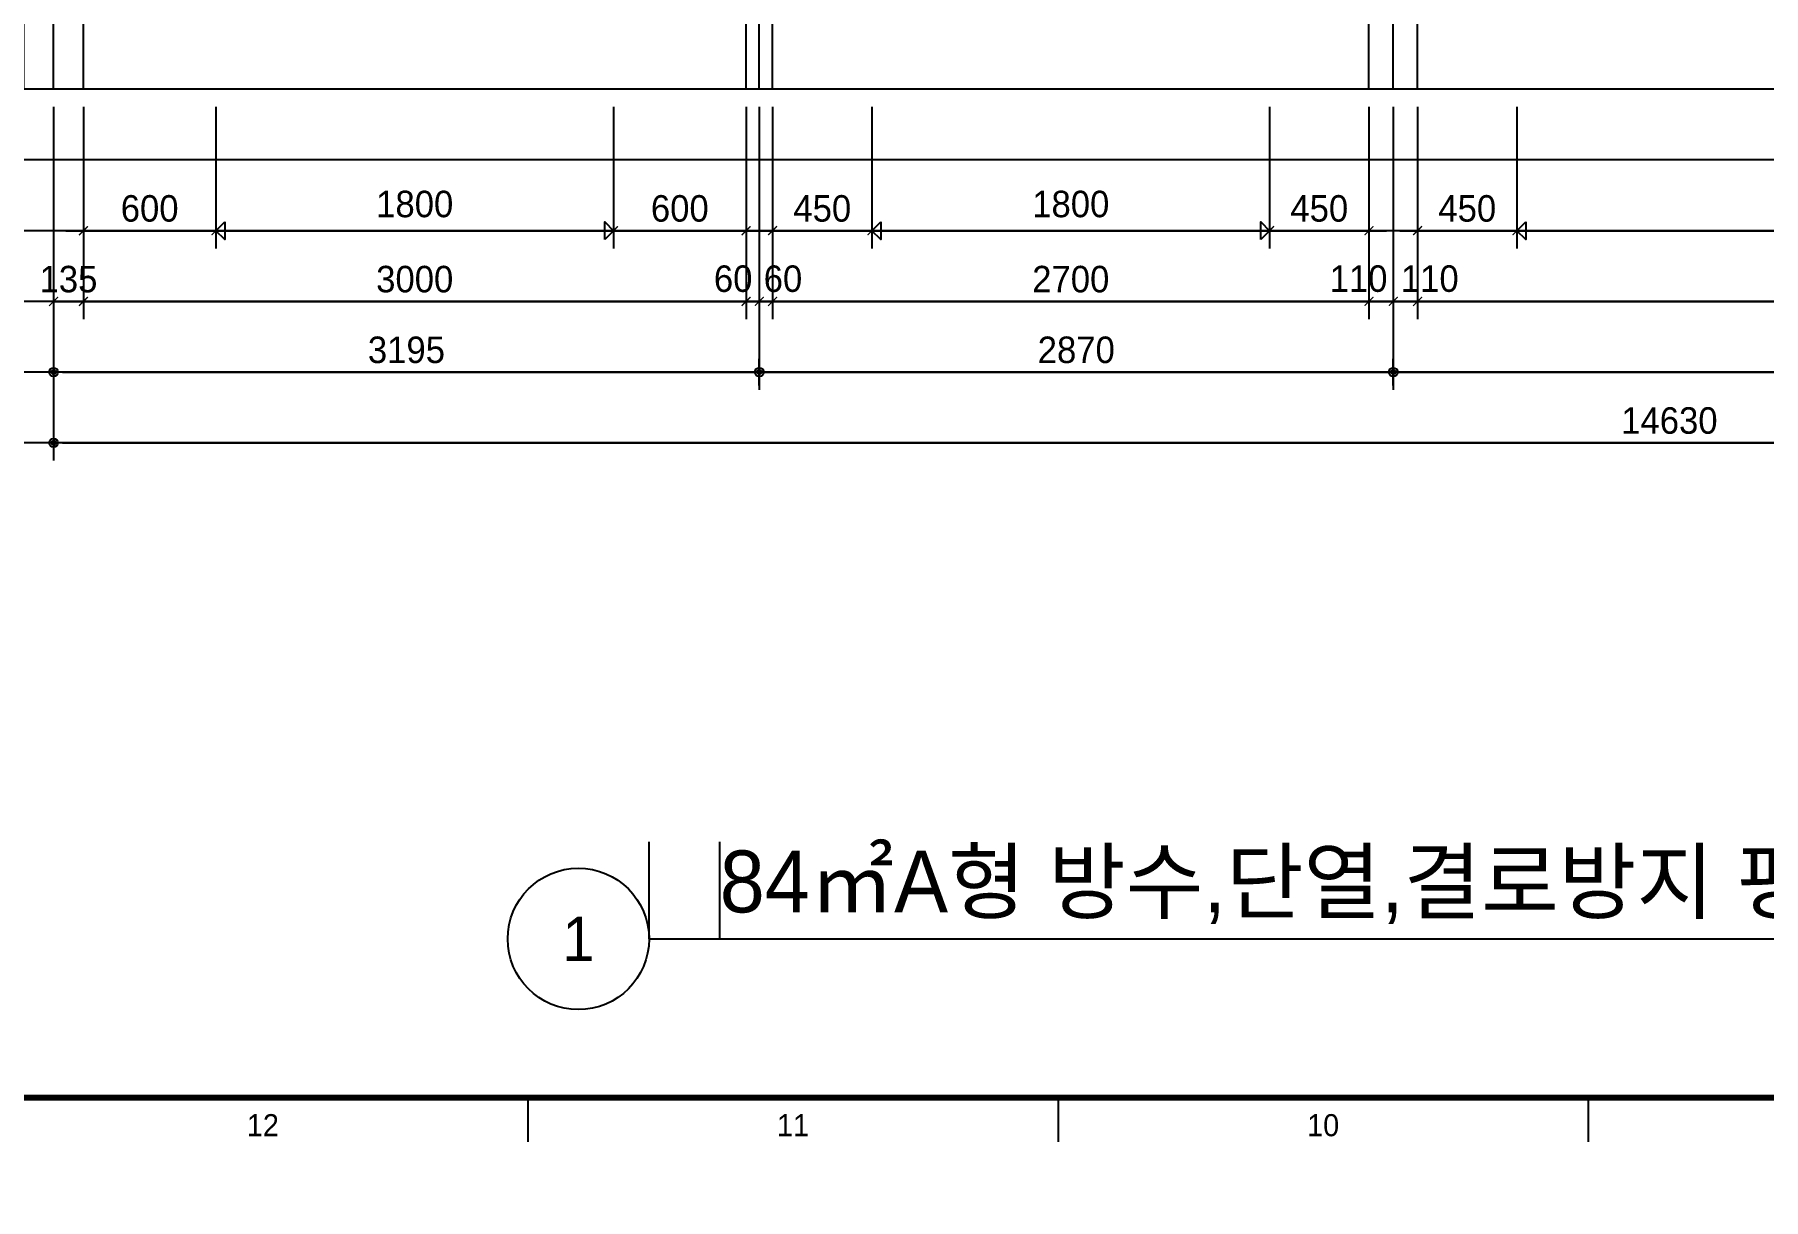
# Model space of a CAD drawing. Header units: millimetres. Extents: x -24416 to 92204, y -190080 to 23760.
# Drawn here: x 5007 to 12833, y -47300 to -42028 of the extents above; entities that cross this region are included whole.
import ezdxf
from ezdxf.enums import TextEntityAlignment as Align
from ezdxf.xclip import XClip

# ---------------------------------------------------------------- set-up
doc = ezdxf.new("R2010")
doc.units = ezdxf.units.MM
doc.header["$LTSCALE"] = 50
doc.header["$XCLIPFRAME"] = 0
doc.linetypes.add('AUDIT_D_220706163347-0', pattern=[0])
doc.linetypes.add('CEN', pattern=[62, 60, -1, 0, -1])
doc.layers.get('defpoints').update_dxf_attribs({"color": 139})
for name, color, linetype in [('AA-BORD-FORM', 7, 'Continuous'), ('AA-BORD-TEXT', 3, 'Continuous'), ('AA-XXXX-DIMS', 7, 'Continuous'), ('AA-XXXX-SYMB', 7, 'Continuous'), ('AA-XXXX-TEXT', 3, 'Continuous'), ('ARDM', 7, 'Continuous'), ('CEN_CON', 1, 'CEN'), ('CEN_WALL', 12, 'CEN'), ('DIM', 7, 'AUDIT_D_220706163347-0')]:
    doc.layers.add(name, color=color, linetype=linetype)
doc.layers.add('Defpoint', color=135, linetype='Continuous', plot=False)
doc.layers.add('MC', color=135, linetype='Continuous', plot=False)
doc.styles.add('HAUD01', font='Dotum.ttf')
doc.styles.add('맑은고딕', font='malgun.ttf', dxfattribs={"width": 0.9})
doc.dimstyles.new('DIM_40', dxfattribs={"dimscale": 40, "dimtxt": 3, "dimasz": 1, "dimexe": 2, "dimexo": 2, "dimgap": 1, "dimtad": 1, "dimdec": 0, "dimzin": 0, "dimdsep": 46, "dimtxsty": '맑은고딕', "dimblk1": 'DIMDOT', "dimblk2": 'DIMDOT', "dimsah": 1, "dimcen": 0.09, "dimdle": 2, "dimclrd": 7, "dimclre": 7, "dimclrt": 3, "dimadec": 0, "dimazin": 0, "dimtfac": 1, "dimtdec": 0, "dimtix": 1, "dimtmove": 2, "dimatfit": 3, "dimldrblk": 'DIMDOT', "dimfxl": 2, "dimtolj": 1, "dimtzin": 0, "dimarcsym": 0})
doc.dimstyles.new('MCDIM_40', dxfattribs={"dimscale": 40, "dimtxt": 3, "dimasz": 1, "dimexe": 2, "dimexo": 2, "dimgap": 1, "dimtad": 1, "dimdec": 0, "dimzin": 0, "dimdsep": 46, "dimtxsty": '맑은고딕', "dimblk1": 'ARCHTICK', "dimblk2": 'ARCHTICK', "dimsah": 1, "dimcen": 0.09, "dimdle": 2, "dimclrd": 7, "dimclre": 7, "dimclrt": 3, "dimadec": 0, "dimazin": 0, "dimtfac": 1, "dimtdec": 0, "dimtix": 1, "dimtmove": 2, "dimatfit": 3, "dimldrblk": 'ARCHTICK', "dimfxl": 1, "dimtolj": 1, "dimtzin": 0, "dimarcsym": 0})
doc.dimstyles.new('외부80-WIN', dxfattribs={"dimscale": 40, "dimtxt": 3, "dimasz": 1, "dimexe": 2, "dimexo": 2.5, "dimgap": 1.5, "dimtad": 1, "dimdec": 0, "dimzin": 0, "dimdsep": 46, "dimtxsty": '맑은고딕', "dimblk": 'DO2-2', "dimblk1": 'DO2-2', "dimblk2": 'DIMDOT', "dimcen": 0.09, "dimdle": 2, "dimclrd": 7, "dimclre": 7, "dimclrt": 3, "dimadec": 0, "dimazin": 0, "dimtfac": 1, "dimtdec": 0, "dimtix": 1, "dimtmove": 2, "dimatfit": 3, "dimldrblk": 'DO2-2', "dimfxl": 1, "dimtolj": 1, "dimtzin": 0, "dimarcsym": 0})

# ---------------------------------------------------------------- blocks, each defined once
blk = doc.blocks.new('XR-FORM 청주월명')
at = {"layer": 'AA-BORD-FORM', "color": 2}
for p, q in [((181, 17), (181, 12)), ((241, 17), (241, 12)), ((301, 17), (301, 12))]:
    blk.add_line(p, q, dxfattribs=at)
at = {"layer": 'AA-BORD-FORM', "color": 2, "const_width": 0.682}
blk.add_lwpolyline([(21, 17), (21, 577), (821, 577), (821, 17)], close=True, dxfattribs=at)
at = {"layer": 'AA-BORD-TEXT', "color": 7, "style": 'HAUD01'}
for s, p in [('12', (151, 13.9)), ('11', (211, 13.9)), ('10', (271, 13.9))]:
    blk.add_text(s, height=2.5, dxfattribs=at).set_placement(p, align=Align.MIDDLE_CENTER)
blk = doc.blocks.new('U-84A(확장)1')
at = {"layer": 'CEN_CON'}
blk.add_line((15195, 10335), (5345, 10335), dxfattribs=at)
blk = doc.blocks.new('U-84A(기본)', base_point=(206477.1, -21253.3))
at = {"layer": 'CEN_CON'}
for p, q in [((206477.1, -21553.3), (206477.1, -13878.3)), ((212542.1, -21553.3), (212542.1, -17128.3))]:
    blk.add_line(p, q, dxfattribs=at)
at = {"layer": 'CEN_WALL'}
blk.add_line((209672.1, -21553.3), (209672.1, -17128.3), dxfattribs=at)
at = {"layer": 'MC'}
for p, q in [((206612.1, -21553.3), (206612.1, -16988.3)), ((209612.1, -21553.3), (209612.1, -17128.3)), ((209732.1, -21553.3), (209732.1, -17128.3)), ((212432.1, -21553.3), (212432.1, -17128.3)), ((212652.1, -21553.3), (212652.1, -17128.3))]:
    blk.add_line(p, q, dxfattribs=at)
blk = doc.blocks.new('DIMDOT')
at = {"layer": 'AA-XXXX-DIMS'}
for p, q in [((-1.5, 0), (1.5, 0)), ((0, -1.5), (0, 1.5))]:
    blk.add_line(p, q, dxfattribs=at)
for radius in [0.5, 0.25]:
    blk.add_circle((0, 0), radius, dxfattribs=at)
blk = doc.blocks.new('*D565')
at = {"layer": 'defpoints', "color": 0, "transparency": 16777216}
for p in [(8179.3, -66035.4), (22809.3, -66035.4), (22809.3, -67635.4)]:
    blk.add_point(p, dxfattribs=at)
at = {"layer": 'DIM', "color": 7, "lineweight": -2, "transparency": 16777216}
for p, q in [((8179.3, -66115.4), (8179.3, -67715.4)), ((22809.3, -66115.4), (22809.3, -67715.4)), ((8219.3, -67635.4), (22769.3, -67635.4))]:
    blk.add_line(p, q, dxfattribs=at)
at = {"layer": 'DIM', "color": 7, "lineweight": -2, "transparency": 16777216, "xscale": 40, "yscale": 40, "zscale": 40, "rotation": 180}
blk.add_blockref('DIMDOT', (8179.3, -67635.4), dxfattribs=at)
at = {"layer": 'DIM', "color": 7, "lineweight": -2, "transparency": 16777216, "xscale": 40, "yscale": 40, "zscale": 40}
blk.add_blockref('DIMDOT', (22809.3, -67635.4), dxfattribs=at)
at = {"layer": 'DIM', "color": 3, "transparency": 16777216, "insert": (15494.3, -67535.3), "char_height": 120, "attachment_point": 5, "style": 'HAUD01'}
blk.add_mtext('\\A1;14630', dxfattribs=at)
blk = doc.blocks.new('*D566')
at = {"layer": 'defpoints', "color": 0, "transparency": 16777216}
for p in [(8179.3, -66035.4), (11374.3, -66035.4), (11374.3, -67315.4)]:
    blk.add_point(p, dxfattribs=at)
at = {"layer": 'DIM', "color": 7, "lineweight": -2, "transparency": 16777216}
for p, q in [((8179.3, -66115.4), (8179.3, -67395.4)), ((11374.3, -66115.4), (11374.3, -67395.4)), ((8219.3, -67315.4), (11334.3, -67315.4))]:
    blk.add_line(p, q, dxfattribs=at)
at = {"layer": 'DIM', "color": 7, "lineweight": -2, "transparency": 16777216, "xscale": 40, "yscale": 40, "zscale": 40, "rotation": 180}
blk.add_blockref('DIMDOT', (8179.3, -67315.4), dxfattribs=at)
at = {"layer": 'DIM', "color": 7, "lineweight": -2, "transparency": 16777216, "xscale": 40, "yscale": 40, "zscale": 40}
blk.add_blockref('DIMDOT', (11374.3, -67315.4), dxfattribs=at)
at = {"layer": 'DIM', "color": 3, "transparency": 16777216, "insert": (9776.8, -67215.3), "char_height": 120, "attachment_point": 5, "style": 'HAUD01'}
blk.add_mtext('\\A1;3195', dxfattribs=at)
blk = doc.blocks.new('*D567')
at = {"layer": 'defpoints', "color": 0, "transparency": 16777216}
for p in [(11374.3, -66035.4), (14244.3, -66035.4), (14244.3, -67315.4)]:
    blk.add_point(p, dxfattribs=at)
at = {"layer": 'DIM', "color": 7, "lineweight": -2, "transparency": 16777216}
for p, q in [((11374.3, -66115.4), (11374.3, -67395.4)), ((14244.3, -66115.4), (14244.3, -67395.4)), ((11414.3, -67315.4), (14204.3, -67315.4))]:
    blk.add_line(p, q, dxfattribs=at)
at = {"layer": 'DIM', "color": 7, "lineweight": -2, "transparency": 16777216, "xscale": 40, "yscale": 40, "zscale": 40, "rotation": 180}
blk.add_blockref('DIMDOT', (11374.3, -67315.4), dxfattribs=at)
at = {"layer": 'DIM', "color": 7, "lineweight": -2, "transparency": 16777216, "xscale": 40, "yscale": 40, "zscale": 40}
blk.add_blockref('DIMDOT', (14244.3, -67315.4), dxfattribs=at)
at = {"layer": 'DIM', "color": 3, "transparency": 16777216, "insert": (12809.3, -67215.3), "char_height": 120, "attachment_point": 5, "style": 'HAUD01'}
blk.add_mtext('\\A1;2870', dxfattribs=at)
blk = doc.blocks.new('*D568')
at = {"layer": 'defpoints', "color": 0, "transparency": 16777216}
for p in [(14244.3, -66035.4), (18964.3, -66035.4), (18964.3, -67315.4)]:
    blk.add_point(p, dxfattribs=at)
at = {"layer": 'DIM', "color": 7, "lineweight": -2, "transparency": 16777216}
for p, q in [((14244.3, -66115.4), (14244.3, -67395.4)), ((18964.3, -66115.4), (18964.3, -67395.4)), ((14284.3, -67315.4), (18924.3, -67315.4))]:
    blk.add_line(p, q, dxfattribs=at)
at = {"layer": 'DIM', "color": 7, "lineweight": -2, "transparency": 16777216, "xscale": 40, "yscale": 40, "zscale": 40, "rotation": 180}
blk.add_blockref('DIMDOT', (14244.3, -67315.4), dxfattribs=at)
at = {"layer": 'DIM', "color": 7, "lineweight": -2, "transparency": 16777216, "xscale": 40, "yscale": 40, "zscale": 40}
blk.add_blockref('DIMDOT', (18964.3, -67315.4), dxfattribs=at)
at = {"layer": 'DIM', "color": 3, "transparency": 16777216, "insert": (16604.3, -67215.3), "char_height": 120, "attachment_point": 5, "style": 'HAUD01'}
blk.add_mtext('\\A1;4720', dxfattribs=at)
blk = doc.blocks.new('_ArchTick')
at = {"color": 0, "linetype": 'ByBlock', "const_width": 0.15}
blk.add_lwpolyline([(-0.5, -0.5), (0.5, 0.5)], dxfattribs=at)
blk = doc.blocks.new('*D570')
at = {"layer": 'defpoints', "color": 0, "transparency": 16777216}
for p in [(8179.3, -66035.4), (8314.3, -66035.4), (8314.3, -66995.4)]:
    blk.add_point(p, dxfattribs=at)
at = {"layer": 'DIM', "color": 7, "lineweight": -2, "transparency": 16777216}
for p, q in [((8179.3, -66115.4), (8179.3, -67075.4)), ((8314.3, -66115.4), (8314.3, -67075.4)), ((8179.3, -66995.4), (8139.3, -66995.4)), ((8179.3, -66995.4), (8314.3, -66995.4)), ((8314.3, -66995.4), (8354.3, -66995.4))]:
    blk.add_line(p, q, dxfattribs=at)
at = {"layer": 'DIM', "color": 7, "lineweight": -2, "transparency": 16777216, "xscale": 40, "yscale": 40, "zscale": 40}
blk.add_blockref('_ArchTick', (8179.3, -66995.4), dxfattribs=at)
at = {"layer": 'DIM', "color": 7, "lineweight": -2, "transparency": 16777216, "xscale": 40, "yscale": 40, "zscale": 40, "rotation": 180}
blk.add_blockref('_ArchTick', (8314.3, -66995.4), dxfattribs=at)
at = {"layer": 'DIM', "color": 3, "transparency": 16777216, "insert": (8246.8, -66895.3), "char_height": 120, "attachment_point": 5, "style": 'HAUD01'}
blk.add_mtext('\\A1;135', dxfattribs=at)
blk = doc.blocks.new('*D571')
at = {"layer": 'defpoints', "color": 0, "transparency": 16777216}
for p in [(8314.3, -66035.4), (11314.3, -66035.4), (11314.3, -66995.4)]:
    blk.add_point(p, dxfattribs=at)
at = {"layer": 'DIM', "color": 7, "lineweight": -2, "transparency": 16777216}
for p, q in [((8314.3, -66115.4), (8314.3, -67075.4)), ((11314.3, -66115.4), (11314.3, -67075.4)), ((8234.3, -66995.4), (11394.3, -66995.4))]:
    blk.add_line(p, q, dxfattribs=at)
at = {"layer": 'DIM', "color": 7, "lineweight": -2, "transparency": 16777216, "xscale": 40, "yscale": 40, "zscale": 40, "rotation": 180}
blk.add_blockref('_ArchTick', (8314.3, -66995.4), dxfattribs=at)
at = {"layer": 'DIM', "color": 7, "lineweight": -2, "transparency": 16777216, "xscale": 40, "yscale": 40, "zscale": 40}
blk.add_blockref('_ArchTick', (11314.3, -66995.4), dxfattribs=at)
at = {"layer": 'DIM', "color": 3, "transparency": 16777216, "insert": (9814.3, -66895.3), "char_height": 120, "attachment_point": 5, "style": 'HAUD01'}
blk.add_mtext('\\A1;3000', dxfattribs=at)
blk = doc.blocks.new('*D572')
at = {"layer": 'defpoints', "color": 0, "transparency": 16777216}
for p in [(11314.3, -66035.4), (11374.3, -66035.4), (11374.3, -66995.4)]:
    blk.add_point(p, dxfattribs=at)
at = {"layer": 'DIM', "color": 7, "lineweight": -2, "transparency": 16777216}
for p, q in [((11314.3, -66115.4), (11314.3, -67075.4)), ((11374.3, -66115.4), (11374.3, -67075.4)), ((11314.3, -66995.4), (11274.3, -66995.4)), ((11314.3, -66995.4), (11374.3, -66995.4)), ((11374.3, -66995.4), (11414.3, -66995.4))]:
    blk.add_line(p, q, dxfattribs=at)
at = {"layer": 'DIM', "color": 7, "lineweight": -2, "transparency": 16777216, "xscale": 40, "yscale": 40, "zscale": 40}
blk.add_blockref('_ArchTick', (11314.3, -66995.4), dxfattribs=at)
at = {"layer": 'DIM', "color": 7, "lineweight": -2, "transparency": 16777216, "xscale": 40, "yscale": 40, "zscale": 40, "rotation": 180}
blk.add_blockref('_ArchTick', (11374.3, -66995.4), dxfattribs=at)
at = {"layer": 'DIM', "color": 3, "transparency": 16777216, "insert": (11255.9, -66893.4), "char_height": 120, "attachment_point": 5, "style": 'HAUD01'}
blk.add_mtext('\\A1;60', dxfattribs=at)
blk = doc.blocks.new('*D573')
at = {"layer": 'defpoints', "color": 0, "transparency": 16777216}
for p in [(11374.3, -66035.4), (11434.3, -66035.4), (11434.3, -66995.4)]:
    blk.add_point(p, dxfattribs=at)
at = {"layer": 'DIM', "color": 7, "lineweight": -2, "transparency": 16777216}
for p, q in [((11374.3, -66115.4), (11374.3, -67075.4)), ((11434.3, -66115.4), (11434.3, -67075.4)), ((11374.3, -66995.4), (11334.3, -66995.4)), ((11374.3, -66995.4), (11434.3, -66995.4)), ((11434.3, -66995.4), (11474.3, -66995.4))]:
    blk.add_line(p, q, dxfattribs=at)
at = {"layer": 'DIM', "color": 7, "lineweight": -2, "transparency": 16777216, "xscale": 40, "yscale": 40, "zscale": 40}
blk.add_blockref('_ArchTick', (11374.3, -66995.4), dxfattribs=at)
at = {"layer": 'DIM', "color": 7, "lineweight": -2, "transparency": 16777216, "xscale": 40, "yscale": 40, "zscale": 40, "rotation": 180}
blk.add_blockref('_ArchTick', (11434.3, -66995.4), dxfattribs=at)
at = {"layer": 'DIM', "color": 3, "transparency": 16777216, "insert": (11481.4, -66893.4), "char_height": 120, "attachment_point": 5, "style": 'HAUD01'}
blk.add_mtext('\\A1;60', dxfattribs=at)
blk = doc.blocks.new('*D574')
at = {"layer": 'defpoints', "color": 0, "transparency": 16777216}
for p in [(11434.3, -66035.4), (14134.3, -66035.4), (14134.3, -66995.4)]:
    blk.add_point(p, dxfattribs=at)
at = {"layer": 'DIM', "color": 7, "lineweight": -2, "transparency": 16777216}
for p, q in [((11434.3, -66115.4), (11434.3, -67075.4)), ((14134.3, -66115.4), (14134.3, -67075.4)), ((11354.3, -66995.4), (14214.3, -66995.4))]:
    blk.add_line(p, q, dxfattribs=at)
at = {"layer": 'DIM', "color": 7, "lineweight": -2, "transparency": 16777216, "xscale": 40, "yscale": 40, "zscale": 40, "rotation": 180}
blk.add_blockref('_ArchTick', (11434.3, -66995.4), dxfattribs=at)
at = {"layer": 'DIM', "color": 7, "lineweight": -2, "transparency": 16777216, "xscale": 40, "yscale": 40, "zscale": 40}
blk.add_blockref('_ArchTick', (14134.3, -66995.4), dxfattribs=at)
at = {"layer": 'DIM', "color": 3, "transparency": 16777216, "insert": (12784.3, -66895.3), "char_height": 120, "attachment_point": 5, "style": 'HAUD01'}
blk.add_mtext('\\A1;2700', dxfattribs=at)
blk = doc.blocks.new('*D575')
at = {"layer": 'defpoints', "color": 0, "transparency": 16777216}
for p in [(14134.3, -66035.4), (14244.3, -66035.4), (14244.3, -66995.4)]:
    blk.add_point(p, dxfattribs=at)
at = {"layer": 'DIM', "color": 7, "lineweight": -2, "transparency": 16777216}
for p, q in [((14134.3, -66115.4), (14134.3, -67075.4)), ((14244.3, -66115.4), (14244.3, -67075.4)), ((14054.3, -66995.4), (14324.3, -66995.4))]:
    blk.add_line(p, q, dxfattribs=at)
at = {"layer": 'DIM', "color": 7, "lineweight": -2, "transparency": 16777216, "xscale": 40, "yscale": 40, "zscale": 40, "rotation": 180}
blk.add_blockref('_ArchTick', (14134.3, -66995.4), dxfattribs=at)
at = {"layer": 'DIM', "color": 7, "lineweight": -2, "transparency": 16777216, "xscale": 40, "yscale": 40, "zscale": 40}
blk.add_blockref('_ArchTick', (14244.3, -66995.4), dxfattribs=at)
at = {"layer": 'DIM', "color": 3, "transparency": 16777216, "insert": (14087.1, -66893.1), "char_height": 120, "attachment_point": 5, "style": 'HAUD01'}
blk.add_mtext('\\A1;110', dxfattribs=at)
blk = doc.blocks.new('*D576')
at = {"layer": 'defpoints', "color": 0, "transparency": 16777216}
for p in [(14244.3, -66035.4), (14354.3, -66035.4), (14354.3, -66995.4)]:
    blk.add_point(p, dxfattribs=at)
at = {"layer": 'DIM', "color": 7, "lineweight": -2, "transparency": 16777216}
for p, q in [((14244.3, -66115.4), (14244.3, -67075.4)), ((14354.3, -66115.4), (14354.3, -67075.4)), ((14164.3, -66995.4), (14434.3, -66995.4))]:
    blk.add_line(p, q, dxfattribs=at)
at = {"layer": 'DIM', "color": 7, "lineweight": -2, "transparency": 16777216, "xscale": 40, "yscale": 40, "zscale": 40, "rotation": 180}
blk.add_blockref('_ArchTick', (14244.3, -66995.4), dxfattribs=at)
at = {"layer": 'DIM', "color": 7, "lineweight": -2, "transparency": 16777216, "xscale": 40, "yscale": 40, "zscale": 40}
blk.add_blockref('_ArchTick', (14354.3, -66995.4), dxfattribs=at)
at = {"layer": 'DIM', "color": 3, "transparency": 16777216, "insert": (14409.6, -66893.1), "char_height": 120, "attachment_point": 5, "style": 'HAUD01'}
blk.add_mtext('\\A1;110', dxfattribs=at)
blk = doc.blocks.new('*D577')
at = {"layer": 'defpoints', "color": 0, "transparency": 16777216}
for p in [(14354.3, -66035.4), (18854.3, -66035.4), (18854.3, -66995.4)]:
    blk.add_point(p, dxfattribs=at)
at = {"layer": 'DIM', "color": 7, "lineweight": -2, "transparency": 16777216}
for p, q in [((14354.3, -66115.4), (14354.3, -67075.4)), ((18854.3, -66115.4), (18854.3, -67075.4)), ((14274.3, -66995.4), (18934.3, -66995.4))]:
    blk.add_line(p, q, dxfattribs=at)
at = {"layer": 'DIM', "color": 7, "lineweight": -2, "transparency": 16777216, "xscale": 40, "yscale": 40, "zscale": 40, "rotation": 180}
blk.add_blockref('_ArchTick', (14354.3, -66995.4), dxfattribs=at)
at = {"layer": 'DIM', "color": 7, "lineweight": -2, "transparency": 16777216, "xscale": 40, "yscale": 40, "zscale": 40}
blk.add_blockref('_ArchTick', (18854.3, -66995.4), dxfattribs=at)
at = {"layer": 'DIM', "color": 3, "transparency": 16777216, "insert": (16604.3, -66895.3), "char_height": 120, "attachment_point": 5, "style": 'HAUD01'}
blk.add_mtext('\\A1;4500', dxfattribs=at)
blk = doc.blocks.new('*D582')
at = {"layer": 'defpoints', "color": 0, "transparency": 16777216}
for p in [(8314.3, -66035.4), (8914.3, -66035.4), (8914.3, -66675.4)]:
    blk.add_point(p, dxfattribs=at)
at = {"layer": 'DIM', "color": 7, "lineweight": -2, "transparency": 16777216}
for p, q in [((8314.3, -66115.4), (8314.3, -66755.4)), ((8914.3, -66115.4), (8914.3, -66755.4)), ((8234.3, -66675.4), (8994.3, -66675.4))]:
    blk.add_line(p, q, dxfattribs=at)
at = {"layer": 'DIM', "color": 7, "lineweight": -2, "transparency": 16777216, "xscale": 40, "yscale": 40, "zscale": 40, "rotation": 180}
blk.add_blockref('_ArchTick', (8314.3, -66675.4), dxfattribs=at)
at = {"layer": 'DIM', "color": 7, "lineweight": -2, "transparency": 16777216, "xscale": 40, "yscale": 40, "zscale": 40}
blk.add_blockref('_ArchTick', (8914.3, -66675.4), dxfattribs=at)
at = {"layer": 'DIM', "color": 3, "transparency": 16777216, "insert": (8614.3, -66575.3), "char_height": 120, "attachment_point": 5, "style": 'HAUD01'}
blk.add_mtext('\\A1;600', dxfattribs=at)
blk = doc.blocks.new('DO2-2')
at = {"layer": 'ARDM'}
blk.add_line((0, 0), (-2, 0), dxfattribs=at)
blk.add_lwpolyline([(-1, -1), (-1, 1), (0, 0)], close=True, dxfattribs=at)
blk = doc.blocks.new('*D583')
at = {"layer": 'defpoints', "color": 0, "transparency": 16777216}
for p in [(8914.3, -66035.4), (10714.3, -66035.4), (10714.3, -66675.4)]:
    blk.add_point(p, dxfattribs=at)
at = {"layer": 'DIM', "color": 7, "lineweight": -2, "transparency": 16777216}
for p, q in [((8914.3, -66135.4), (8914.3, -66755.4)), ((10714.3, -66135.4), (10714.3, -66755.4)), ((8954.3, -66675.4), (10674.3, -66675.4))]:
    blk.add_line(p, q, dxfattribs=at)
at = {"layer": 'DIM', "color": 7, "lineweight": -2, "transparency": 16777216, "xscale": 40, "yscale": 40, "zscale": 40, "rotation": 180}
blk.add_blockref('DO2-2', (8914.3, -66675.4), dxfattribs=at)
at = {"layer": 'DIM', "color": 7, "lineweight": -2, "transparency": 16777216, "xscale": 40, "yscale": 40, "zscale": 40}
blk.add_blockref('DO2-2', (10714.3, -66675.4), dxfattribs=at)
at = {"layer": 'DIM', "color": 3, "transparency": 16777216, "insert": (9814.3, -66555.3), "char_height": 120, "attachment_point": 5, "style": 'HAUD01'}
blk.add_mtext('\\A1;1800', dxfattribs=at)
blk = doc.blocks.new('*D584')
at = {"layer": 'defpoints', "color": 0, "transparency": 16777216}
for p in [(10714.3, -66035.4), (11314.3, -66035.4), (11314.3, -66675.4)]:
    blk.add_point(p, dxfattribs=at)
at = {"layer": 'DIM', "color": 7, "lineweight": -2, "transparency": 16777216}
for p, q in [((10714.3, -66115.4), (10714.3, -66755.4)), ((11314.3, -66115.4), (11314.3, -66755.4)), ((10634.3, -66675.4), (11394.3, -66675.4))]:
    blk.add_line(p, q, dxfattribs=at)
at = {"layer": 'DIM', "color": 7, "lineweight": -2, "transparency": 16777216, "xscale": 40, "yscale": 40, "zscale": 40, "rotation": 180}
blk.add_blockref('_ArchTick', (10714.3, -66675.4), dxfattribs=at)
at = {"layer": 'DIM', "color": 7, "lineweight": -2, "transparency": 16777216, "xscale": 40, "yscale": 40, "zscale": 40}
blk.add_blockref('_ArchTick', (11314.3, -66675.4), dxfattribs=at)
at = {"layer": 'DIM', "color": 3, "transparency": 16777216, "insert": (11014.3, -66575.3), "char_height": 120, "attachment_point": 5, "style": 'HAUD01'}
blk.add_mtext('\\A1;600', dxfattribs=at)
blk = doc.blocks.new('*D585')
at = {"layer": 'defpoints', "color": 0, "transparency": 16777216}
for p in [(11434.3, -66035.4), (11884.3, -66035.4), (11884.3, -66675.4)]:
    blk.add_point(p, dxfattribs=at)
at = {"layer": 'DIM', "color": 7, "lineweight": -2, "transparency": 16777216}
for p, q in [((11434.3, -66115.4), (11434.3, -66755.4)), ((11884.3, -66115.4), (11884.3, -66755.4)), ((11354.3, -66675.4), (11964.3, -66675.4))]:
    blk.add_line(p, q, dxfattribs=at)
at = {"layer": 'DIM', "color": 7, "lineweight": -2, "transparency": 16777216, "xscale": 40, "yscale": 40, "zscale": 40, "rotation": 180}
blk.add_blockref('_ArchTick', (11434.3, -66675.4), dxfattribs=at)
at = {"layer": 'DIM', "color": 7, "lineweight": -2, "transparency": 16777216, "xscale": 40, "yscale": 40, "zscale": 40}
blk.add_blockref('_ArchTick', (11884.3, -66675.4), dxfattribs=at)
at = {"layer": 'DIM', "color": 3, "transparency": 16777216, "insert": (11659.3, -66575.3), "char_height": 120, "attachment_point": 5, "style": 'HAUD01'}
blk.add_mtext('\\A1;450', dxfattribs=at)
blk = doc.blocks.new('*D586')
at = {"layer": 'defpoints', "color": 0, "transparency": 16777216}
for p in [(11884.3, -66035.4), (13684.3, -66035.4), (13684.3, -66675.4)]:
    blk.add_point(p, dxfattribs=at)
at = {"layer": 'DIM', "color": 7, "lineweight": -2, "transparency": 16777216}
for p, q in [((11884.3, -66135.4), (11884.3, -66755.4)), ((13684.3, -66135.4), (13684.3, -66755.4)), ((11924.3, -66675.4), (13644.3, -66675.4))]:
    blk.add_line(p, q, dxfattribs=at)
at = {"layer": 'DIM', "color": 7, "lineweight": -2, "transparency": 16777216, "xscale": 40, "yscale": 40, "zscale": 40, "rotation": 180}
blk.add_blockref('DO2-2', (11884.3, -66675.4), dxfattribs=at)
at = {"layer": 'DIM', "color": 7, "lineweight": -2, "transparency": 16777216, "xscale": 40, "yscale": 40, "zscale": 40}
blk.add_blockref('DO2-2', (13684.3, -66675.4), dxfattribs=at)
at = {"layer": 'DIM', "color": 3, "transparency": 16777216, "insert": (12784.3, -66555.3), "char_height": 120, "attachment_point": 5, "style": 'HAUD01'}
blk.add_mtext('\\A1;1800', dxfattribs=at)
blk = doc.blocks.new('*D587')
at = {"layer": 'defpoints', "color": 0, "transparency": 16777216}
for p in [(13684.3, -66035.4), (14134.3, -66035.4), (14134.3, -66675.4)]:
    blk.add_point(p, dxfattribs=at)
at = {"layer": 'DIM', "color": 7, "lineweight": -2, "transparency": 16777216}
for p, q in [((13684.3, -66115.4), (13684.3, -66755.4)), ((14134.3, -66115.4), (14134.3, -66755.4)), ((13604.3, -66675.4), (14214.3, -66675.4))]:
    blk.add_line(p, q, dxfattribs=at)
at = {"layer": 'DIM', "color": 7, "lineweight": -2, "transparency": 16777216, "xscale": 40, "yscale": 40, "zscale": 40, "rotation": 180}
blk.add_blockref('_ArchTick', (13684.3, -66675.4), dxfattribs=at)
at = {"layer": 'DIM', "color": 7, "lineweight": -2, "transparency": 16777216, "xscale": 40, "yscale": 40, "zscale": 40}
blk.add_blockref('_ArchTick', (14134.3, -66675.4), dxfattribs=at)
at = {"layer": 'DIM', "color": 3, "transparency": 16777216, "insert": (13909.3, -66575.3), "char_height": 120, "attachment_point": 5, "style": 'HAUD01'}
blk.add_mtext('\\A1;450', dxfattribs=at)
blk = doc.blocks.new('*D588')
at = {"layer": 'defpoints', "color": 0, "transparency": 16777216}
for p in [(14354.3, -66035.4), (14804.3, -66035.4), (14804.3, -66675.4)]:
    blk.add_point(p, dxfattribs=at)
at = {"layer": 'DIM', "color": 7, "lineweight": -2, "transparency": 16777216}
for p, q in [((14354.3, -66115.4), (14354.3, -66755.4)), ((14804.3, -66115.4), (14804.3, -66755.4)), ((14274.3, -66675.4), (14884.3, -66675.4))]:
    blk.add_line(p, q, dxfattribs=at)
at = {"layer": 'DIM', "color": 7, "lineweight": -2, "transparency": 16777216, "xscale": 40, "yscale": 40, "zscale": 40, "rotation": 180}
blk.add_blockref('_ArchTick', (14354.3, -66675.4), dxfattribs=at)
at = {"layer": 'DIM', "color": 7, "lineweight": -2, "transparency": 16777216, "xscale": 40, "yscale": 40, "zscale": 40}
blk.add_blockref('_ArchTick', (14804.3, -66675.4), dxfattribs=at)
at = {"layer": 'DIM', "color": 3, "transparency": 16777216, "insert": (14579.3, -66575.3), "char_height": 120, "attachment_point": 5, "style": 'HAUD01'}
blk.add_mtext('\\A1;450', dxfattribs=at)
blk = doc.blocks.new('*D589')
at = {"layer": 'defpoints', "color": 0, "transparency": 16777216}
for p in [(14804.3, -66035.4), (18404.3, -66035.4), (18404.3, -66675.4)]:
    blk.add_point(p, dxfattribs=at)
at = {"layer": 'DIM', "color": 7, "lineweight": -2, "transparency": 16777216}
for p, q in [((14804.3, -66135.4), (14804.3, -66755.4)), ((18404.3, -66135.4), (18404.3, -66755.4)), ((14844.3, -66675.4), (18364.3, -66675.4))]:
    blk.add_line(p, q, dxfattribs=at)
at = {"layer": 'DIM', "color": 7, "lineweight": -2, "transparency": 16777216, "xscale": 40, "yscale": 40, "zscale": 40, "rotation": 180}
blk.add_blockref('DO2-2', (14804.3, -66675.4), dxfattribs=at)
at = {"layer": 'DIM', "color": 7, "lineweight": -2, "transparency": 16777216, "xscale": 40, "yscale": 40, "zscale": 40}
blk.add_blockref('DO2-2', (18404.3, -66675.4), dxfattribs=at)
at = {"layer": 'DIM', "color": 3, "transparency": 16777216, "insert": (16604.3, -66555.3), "char_height": 120, "attachment_point": 5, "style": 'HAUD01'}
blk.add_mtext('\\A1;3600', dxfattribs=at)
blk = doc.blocks.new('DIM-1108')
at = {"layer": 'DIM'}
for base, p1, p2, dimstyle, override, picture, middle in [((8314.3, -66995.4), (8179.3, -66035.4), (8314.3, -66035.4), 'MCDIM_40', {"dimtxsty": 'HAUD01'}, '*D570', (8246.8, -66895.3)), ((22809.3, -67635.4), (8179.3, -66035.4), (22809.3, -66035.4), 'DIM_40', {"dimscale": 40, "dimtxsty": 'HAUD01'}, '*D565', (15494.3, -67535.3)), ((11374.3, -67315.4), (8179.3, -66035.4), (11374.3, -66035.4), 'DIM_40', {"dimscale": 40, "dimtxsty": 'HAUD01'}, '*D566', (9776.8, -67215.3)), ((11314.3, -66995.4), (8314.3, -66035.4), (11314.3, -66035.4), 'MCDIM_40', {"dimtxsty": 'HAUD01'}, '*D571', (9814.3, -66895.3)), ((8914.3, -66675.4), (8314.3, -66035.4), (8914.3, -66035.4), 'MCDIM_40', {"dimtxsty": 'HAUD01'}, '*D582', (8614.3, -66575.3)), ((10714.3, -66675.4), (8914.3, -66035.4), (10714.3, -66035.4), '외부80-WIN', {"dimtxsty": 'HAUD01'}, '*D583', (9814.3, -66555.3)), ((11314.3, -66675.4), (10714.3, -66035.4), (11314.3, -66035.4), 'MCDIM_40', {"dimtxsty": 'HAUD01'}, '*D584', (11014.3, -66575.3)), ((14244.3, -67315.4), (11374.3, -66035.4), (14244.3, -66035.4), 'DIM_40', {"dimscale": 40, "dimtxsty": 'HAUD01'}, '*D567', (12809.3, -67215.3)), ((14134.3, -66995.4), (11434.3, -66035.4), (14134.3, -66035.4), 'MCDIM_40', {"dimtxsty": 'HAUD01'}, '*D574', (12784.3, -66895.3)), ((11884.3, -66675.4), (11434.3, -66035.4), (11884.3, -66035.4), 'MCDIM_40', {"dimtxsty": 'HAUD01'}, '*D585', (11659.3, -66575.3)), ((13684.3, -66675.4), (11884.3, -66035.4), (13684.3, -66035.4), '외부80-WIN', {"dimtxsty": 'HAUD01'}, '*D586', (12784.3, -66555.3)), ((14134.3, -66675.4), (13684.3, -66035.4), (14134.3, -66035.4), 'MCDIM_40', {"dimtxsty": 'HAUD01'}, '*D587', (13909.3, -66575.3)), ((18964.3, -67315.4), (14244.3, -66035.4), (18964.3, -66035.4), 'DIM_40', {"dimscale": 40, "dimtxsty": 'HAUD01'}, '*D568', (16604.3, -67215.3)), ((18854.3, -66995.4), (14354.3, -66035.4), (18854.3, -66035.4), 'MCDIM_40', {"dimtxsty": 'HAUD01'}, '*D577', (16604.3, -66895.3)), ((14804.3, -66675.4), (14354.3, -66035.4), (14804.3, -66035.4), 'MCDIM_40', {"dimtxsty": 'HAUD01'}, '*D588', (14579.3, -66575.3)), ((18404.3, -66675.4), (14804.3, -66035.4), (18404.3, -66035.4), '외부80-WIN', {"dimtxsty": 'HAUD01'}, '*D589', (16604.3, -66555.3))]:
    dim = blk.add_linear_dim(base=base, p1=p1, p2=p2, angle=180, dimstyle=dimstyle, override=override, dxfattribs=at)
    dim.commit()
    dim.dimension.update_dxf_attribs({"geometry": picture, "text_midpoint": middle})
for base, p1, p2, picture, middle in [((11374.3, -66995.4), (11314.3, -66035.4), (11374.3, -66035.4), '*D572', (11255.9, -66893.4)), ((11434.3, -66995.4), (11374.3, -66035.4), (11434.3, -66035.4), '*D573', (11481.4, -66893.4)), ((14244.3, -66995.4), (14134.3, -66035.4), (14244.3, -66035.4), '*D575', (14087.1, -66893.1)), ((14354.3, -66995.4), (14244.3, -66035.4), (14354.3, -66035.4), '*D576', (14409.6, -66893.1))]:
    dim = blk.add_linear_dim(base=base, p1=p1, p2=p2, angle=180, dimstyle='MCDIM_40', override={"dimtxsty": 'HAUD01'}, dxfattribs=at)
    dim.commit()
    dim.dimension.update_dxf_attribs({"geometry": picture, "text_midpoint": middle, "dimtype": 128})

msp = doc.modelspace()

# ---------------------------------------------------------------- linework, layer by layer
at = {"layer": 'AA-XXXX-SYMB', "color": 3}
msp.add_line((7788.4, -46120.9), (16185.3, -46120.9), dxfattribs=at)
msp.add_circle((7468.4, -46120.9), 320, dxfattribs=at)
at = {"layer": 'Defpoint'}
for p, q in [((7788.4, -46120.9), (7788.4, -45680.9)), ((8108.4, -46120.9), (8108.4, -45680.9))]:
    msp.add_line(p, q, dxfattribs=at)
at = {"layer": 'defpoints'}
for points in [[(21927.5, -43875.4), (2298.4, -43875.4), (2298.4, -26950.4), (21927.5, -26950.4)], [(21607.5, -43555.4), (2618.4, -43555.4), (2618.4, -27270.4), (21607.5, -27270.4)], [(21287.5, -43235.4), (2938.4, -43235.4), (2938.4, -27590.4), (21287.5, -27590.4)], [(20967.5, -42915.4), (3258.4, -42915.4), (3258.4, -27910.4), (20967.5, -27910.4)], [(20647.5, -42595.4), (3578.4, -42595.4), (3578.4, -28230.4), (20647.5, -28230.4)], [(20327.5, -42275.4), (3898.4, -42275.4), (3898.4, -28550.4), (20327.5, -28550.4)]]:
    msp.add_lwpolyline(points, close=True, dxfattribs=at)

# ---------------------------------------------------------------- block references
for name, p in [('DIM-1108', (-3086.8, 23760)), ('U-84A(기본)', (5092.5, -41975.4))]:
    msp.add_blockref(name, p)
at = {"xscale": 40, "yscale": 40, "zscale": 40}
msp.add_blockref('XR-FORM 청주월명', (0, -47520), dxfattribs=at)
ref = msp.add_blockref('U-84A(기본)', (5092.5, -41975.4), dxfattribs=dict(xscale=-1))
XClip(ref).set_block_clipping_path([(191242.1148644798, -21553.2908892445), (207671.2559460822, -7828.2908892445)])
ref = msp.add_blockref('U-84A(확장)1', (15563.2, -39449), dxfattribs=dict(xscale=-1, rotation=90))
XClip(ref).set_block_clipping_path([(13420.2065091218, -4720), (26920, 11928.5649148573)])

# ---------------------------------------------------------------- texts
at = {"layer": 'AA-XXXX-TEXT', "style": 'HAUD01'}
msp.add_text('84㎡A형 방수,단열,결로방지 평면도(기본형)', height=280, dxfattribs=at).set_placement((8108.4, -46000.9))
msp.add_text('1', height=200, dxfattribs=at).set_placement((7468.4, -46120.9), align=Align.MIDDLE_CENTER)

doc.saveas('drawing.dxf')
